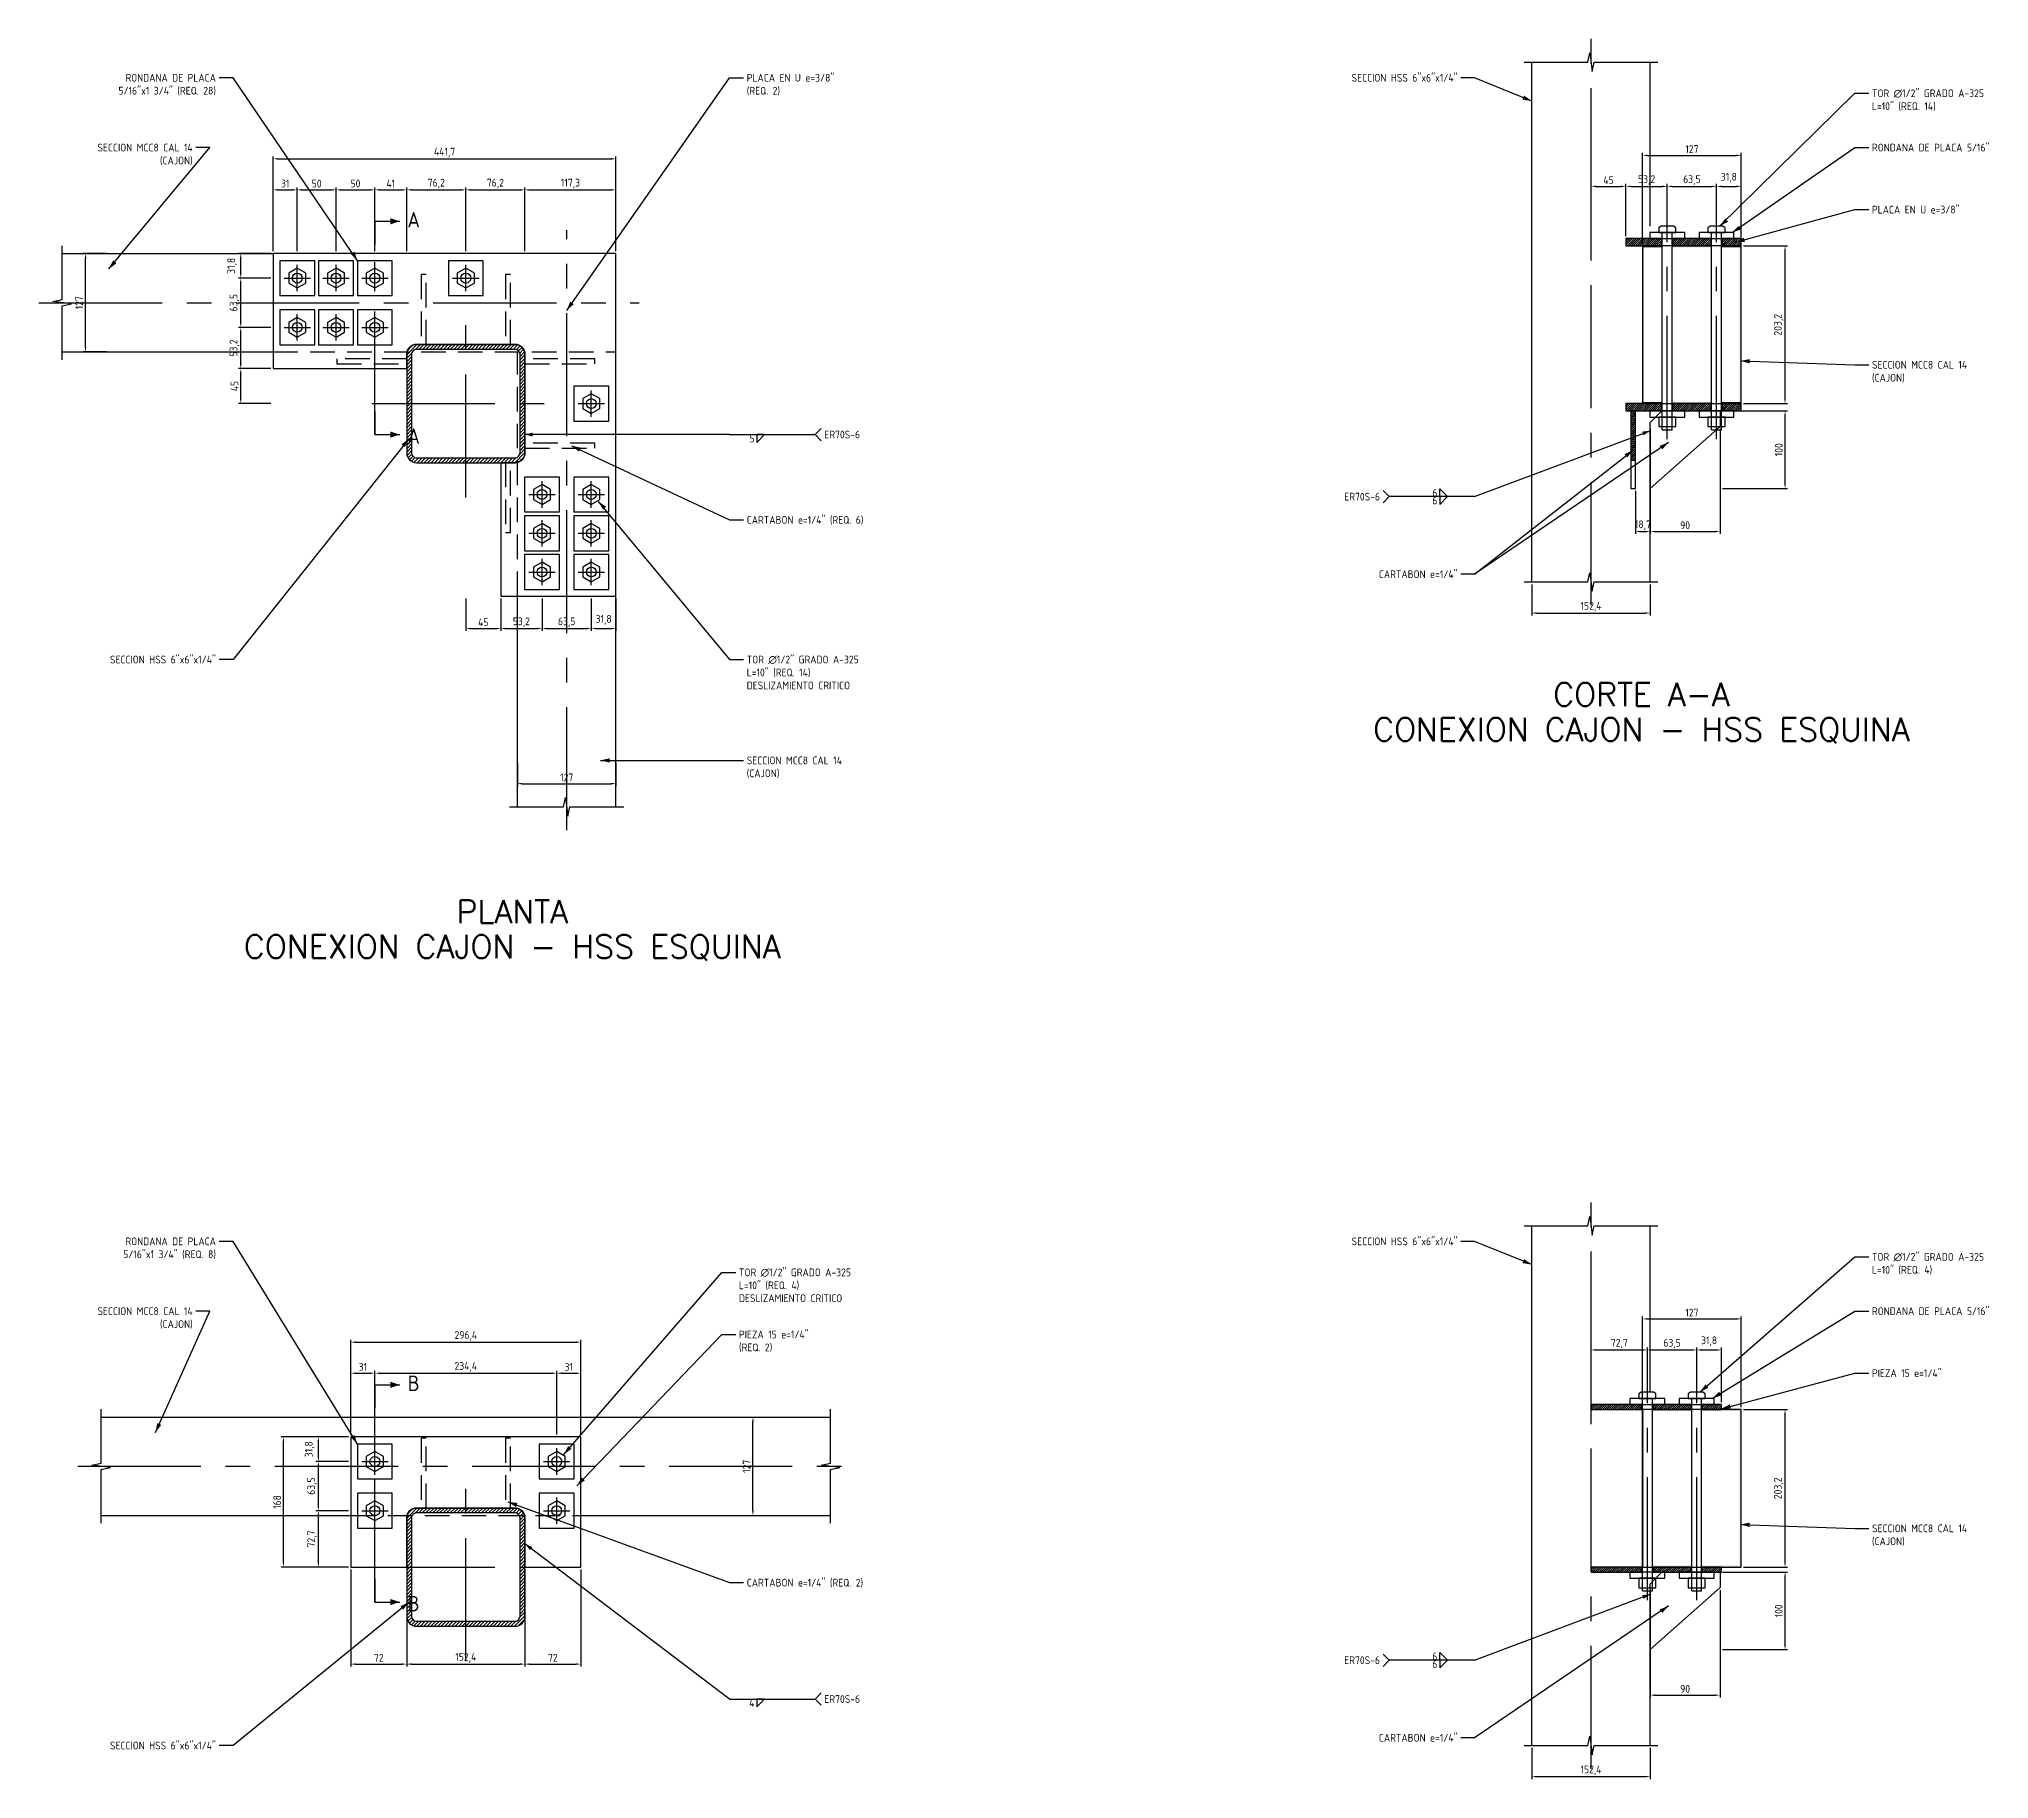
# Model space of a CAD drawing. Header units: millimetres. Extents: x -550 to 4085, y -3395 to 470.
# Drawn here: x -550 to 1963, y -1773 to 470 of the extents above; entities that cross this region are included whole.
import ezdxf

# ---------------------------------------------------------------- set-up
doc = ezdxf.new("R2010")
doc.units = ezdxf.units.MM
doc.header["$LTSCALE"] = 5
doc.linetypes.add('CENTER', pattern=[50.8, 31.75, -6.35, 6.35, -6.35])
doc.linetypes.add('HIDDEN', pattern=[9.525, 6.35, -3.175])
doc.layers.add('TRAZO-01', color=8, linetype='Continuous')
doc.layers.add('TRAZOS-01', color=8, linetype='Continuous')
doc.styles.add('ISO Proportional', font='isocp.shx')
doc.styles.add('X200-000', font='simplex.shx')
doc.dimstyles.new('STD 05', dxfattribs={"dimscale": 5, "dimtxt": 2, "dimasz": 1.25, "dimexe": 0.625, "dimexo": 0.625, "dimtad": 1, "dimzin": 12, "dimtxsty": 'ISO Proportional', "dimcen": 2.5, "dimclrt": 2, "dimazin": 3, "dimtfac": 1, "dimtmove": 0, "dimatfit": 1})

msp = doc.modelspace()

# ---------------------------------------------------------------- hatches: boundary and pattern name
at = {"layer": 'TRAZOS-01'}
h = msp.add_hatch(dxfattribs=at)
h.set_pattern_fill('ANSI31', scale=0.6)
h.paths.add_polyline_path([(1495, 203.2), (1541.1, 203.2), (1541.1, 212.7), (1495, 212.7)])
h.paths.add_polyline_path([(1555.3, 203.2), (1604.6, 203.2), (1604.6, 212.7), (1555.3, 212.7)])
h.paths.add_polyline_path([(1618.8, 203.2), (1643.5, 203.2), (1643.5, 212.7), (1618.8, 212.7)])
for points in [[(1516.5, 201.3), (1541.1, 201.3), (1541.1, 203.2), (1516.5, 203.2)], [(1516.5, 1.9), (1518.4, 1.9), (1518.4, 201.3), (1516.5, 201.3)], [(1555.3, 201.3), (1604.6, 201.3), (1604.6, 203.2), (1555.3, 203.2)], [(1618.8, 201.3), (1643.5, 201.3), (1643.5, 203.2), (1618.8, 203.2)], [(1641.6, 1.9), (1643.5, 1.9), (1643.5, 201.3), (1641.6, 201.3)], [(1516.5, 0), (1541.1, 0), (1541.1, 1.9), (1516.5, 1.9)], [(1555.3, 0), (1604.6, 0), (1604.6, 1.9), (1555.3, 1.9)], [(1618.8, 0), (1643.5, 0), (1643.5, 1.9), (1618.8, 1.9)], [(1516.5, -1498.1), (1518.4, -1498.1), (1518.4, -1298.7), (1516.5, -1298.7)], [(1529.85, -1298.7), (1579.05, -1298.7), (1579.05, -1296.8), (1529.85, -1296.8)], [(1593.35, -1298.7), (1643.5, -1298.7), (1643.5, -1296.8), (1593.35, -1296.8)], [(1641.6, -1498.1), (1643.5, -1498.1), (1643.5, -1298.7), (1641.6, -1298.7)], [(1529.85, -1500), (1579.05, -1500), (1579.05, -1498.1), (1529.85, -1498.1)], [(1593.35, -1500), (1643.5, -1500), (1643.5, -1498.1), (1593.35, -1498.1)]]:
    msp.add_hatch(color=4, dxfattribs=at).paths.add_polyline_path(points)
h = msp.add_hatch(dxfattribs=at)
h.set_pattern_fill('ANSI31')
h.paths.add_polyline_path([(-63.5, -76.2), (63.5, -76.2, 0.41421356), (76.2, -63.5), (76.2, 63.5, 0.41421356), (63.5, 76.2), (-63.5, 76.2, 0.41421356), (-76.2, 63.5), (-76.2, -63.5, 0.41421356)])
h.paths.add_polyline_path([(-63.5, -69.85), (63.5, -69.85, 0.41421356), (69.85, -63.5), (69.85, 63.5, 0.41421356), (63.5, 69.85), (-63.5, 69.85, 0.41421356), (-69.85, 63.5), (-69.85, -63.5, 0.41421356)])
h = msp.add_hatch(dxfattribs=at)
h.set_pattern_fill('ANSI31', scale=0.6)
h.paths.add_polyline_path([(1495, -9.5), (1541.1, -9.5), (1541.1, 0), (1495, 0)])
h.paths.add_polyline_path([(1555.3, -9.5), (1604.6, -9.5), (1604.6, 0), (1555.3, 0)])
h.paths.add_polyline_path([(1618.8, -9.5), (1643.5, -9.5), (1643.5, 0), (1618.8, 0)])
h = msp.add_hatch(dxfattribs=at)
h.set_pattern_fill('ANSI31', scale=0.6)
h.paths.add_polyline_path([(1501.15, -73.081), (1507.5, -73.081), (1507.5, -9.53), (1501.15, -9.53)])
h = msp.add_hatch(dxfattribs=at)
h.set_pattern_fill('ANSI31', scale=0.6)
h.paths.add_polyline_path([(1450, -1296.8), (1515.55, -1296.8), (1515.55, -1290.45), (1450, -1290.45)])
h.paths.add_polyline_path([(1529.85, -1296.8), (1579.05, -1296.8), (1579.05, -1290.45), (1529.85, -1290.45)])
h.paths.add_polyline_path([(1593.35, -1296.8), (1618, -1296.8), (1618, -1290.45), (1593.35, -1290.45)])
h = msp.add_hatch(dxfattribs=at)
h.set_pattern_fill('ANSI31')
h.paths.add_polyline_path([(-63.5, -1576.2), (63.5, -1576.2, 0.41421356), (76.2, -1563.5), (76.2, -1436.5, 0.41421356), (63.5, -1423.8), (-63.5, -1423.8, 0.41421356), (-76.2, -1436.5), (-76.2, -1563.5, 0.41421356)])
h.paths.add_polyline_path([(-63.5, -1569.85), (63.5, -1569.85, 0.41421356), (69.85, -1563.5), (69.85, -1436.5, 0.41421356), (63.5, -1430.15), (-63.5, -1430.15, 0.41421356), (-69.85, -1436.5), (-69.85, -1563.5, 0.41421356)])
h = msp.add_hatch(dxfattribs=at)
h.set_pattern_fill('ANSI31', scale=0.6)
h.paths.add_polyline_path([(1450, -1506.35), (1515.55, -1506.35), (1515.55, -1500), (1450, -1500)])
h.paths.add_polyline_path([(1529.85, -1506.35), (1579.05, -1506.35), (1579.05, -1500), (1529.85, -1500)])
h.paths.add_polyline_path([(1593.35, -1506.35), (1618, -1506.35), (1618, -1500), (1593.35, -1500)])

# ---------------------------------------------------------------- linework, layer by layer
at = {"layer": 'TRAZOS-01', "color": 1, "linetype": 'CENTER'}
for p, q in [((1450, -260), (1450, 470)), ((-117.2, -40), (-117.2, 235)), ((1548.2, -45.765), (1548.2, 240.665)), ((1611.7, -45.765), (1611.7, 240.665)), ((130, -550), (130, 223.5)), ((-217.2, 144.7), (-217.2, 178.7)), ((-167.2, 144.7), (-167.2, 178.7)), ((-117.2, 144.7), (-117.2, 178.7)), ((0, 144.7), (0, 178.7)), ((-234.2, 161.7), (-200.2, 161.7)), ((-184.2, 161.7), (-150.2, 161.7)), ((-134.2, 161.7), (-100.2, 161.7)), ((-17, 161.7), (17, 161.7)), ((-550, 130), (223.5, 130)), ((-217.2, 81.2), (-217.2, 115.2)), ((-167.2, 81.2), (-167.2, 115.2)), ((-117.2, 81.2), (-117.2, 115.2)), ((0, -121.2), (0, 121.2)), ((-234.2, 98.2), (-200.2, 98.2)), ((-184.2, 98.2), (-150.2, 98.2)), ((-134.2, 98.2), (-100.2, 98.2)), ((-121.2, 0), (121.2, 0)), ((144.7, 0), (178.7, 0)), ((161.7, -17), (161.7, 17)), ((98.2, -134.2), (98.2, -100.2)), ((161.7, -134.2), (161.7, -100.2)), ((81.2, -117.2), (115.2, -117.2)), ((144.7, -117.2), (178.7, -117.2)), ((98.2, -184.2), (98.2, -150.2)), ((161.7, -184.2), (161.7, -150.2)), ((81.2, -167.2), (115.2, -167.2)), ((144.7, -167.2), (178.7, -167.2)), ((98.2, -234.2), (98.2, -200.2)), ((161.7, -234.2), (161.7, -200.2)), ((81.2, -217.2), (115.2, -217.2)), ((144.7, -217.2), (178.7, -217.2)), ((1450, -1760), (1450, -1030)), ((-117.2, -1545), (-117.2, -1265)), ((1522.7, -1542.59), (1522.7, -1262.51)), ((1586.2, -1542.59), (1586.2, -1262.51)), ((-117.2, -1380.8), (-117.2, -1346.8)), ((117.2, -1380.8), (117.2, -1346.8)), ((-500, -1370), (500, -1370)), ((-134.2, -1363.8), (-100.2, -1363.8)), ((0, -1621.2), (0, -1378.8)), ((100.2, -1363.8), (134.2, -1363.8)), ((-134.2, -1427.3), (-100.2, -1427.3)), ((-117.2, -1444.3), (-117.2, -1410.3)), ((100.2, -1427.3), (134.2, -1427.3)), ((117.2, -1444.3), (117.2, -1410.3)), ((-121.2, -1500), (121.2, -1500))]:
    msp.add_line(p, q, dxfattribs=at)
at = {"layer": 'TRAZOS-01', "color": 7}
for p, q in [((1373.8, -230), (1373.8, 440)), ((1526.2, 228.665), (1526.2, 440)), ((-117.2, 235), (-85.2, 235)), ((-117.2, -40), (-85.2, -40)), ((1526.2, -230), (1526.2, -109.525)), ((1373.8, -1730), (1373.8, -1060)), ((1526.2, -1274.51), (1526.2, -1060)), ((-117.2, -1265), (-85.2, -1265)), ((-117.2, -1545), (-85.2, -1545)), ((1526.2, -1730), (1526.2, -1606.35))]:
    msp.add_line(p, q, dxfattribs=at)
at = {"layer": 'TRAZOS-01', "color": 2}
for p, q in [((-300, 420), (-318, 420)), ((-139.7, 184.2), (-300, 420)), ((130, 120), (340, 420)), ((340, 420), (358, 420)), ((1300, 420), (1282, 420)), ((1373.8, 390), (1300, 420)), ((1615.7, 228.7), (1790, 400)), ((1790, 400), (1808, 400)), ((-460, 173.5), (-330, 330)), ((-330, 330), (-348, 330)), ((1631.7, 220.7), (1790, 330)), ((1790, 330), (1808, 330)), ((1636, 207.95), (1790, 250)), ((1790, 250), (1808, 250)), ((1642.5, 55), (1790, 50)), ((1790, 50), (1808, 50)), ((-73.2, -45), (-300, -330)), ((1550, -50), (1300, -220)), ((136.2, -54.325), (340, -150)), ((1300, -220), (1504.325, -60)), ((170.7, -126.2), (340, -330)), ((340, -150), (358, -150)), ((1300, -220), (1282, -220)), ((-300, -330), (-318, -330)), ((340, -330), (358, -330)), ((173.5, -460), (340, -460)), ((340, -460), (358, -460)), ((-300, -1080), (-318, -1080)), ((-139.7, -1341.3), (-300, -1080)), ((1300, -1080), (1282, -1080)), ((1373.8, -1110), (1300, -1080)), ((1590.2, -1274.51), (1790, -1100)), ((1790, -1100), (1808, -1100)), ((126.2, -1354.8), (330, -1120)), ((330, -1120), (348, -1120)), ((-400, -1326.5), (-330, -1170)), ((-330, -1170), (-348, -1170)), ((1606.2, -1282.51), (1790, -1170)), ((1790, -1170), (1808, -1170)), ((143, -1395), (330, -1200)), ((330, -1200), (348, -1200)), ((1618, -1295.8), (1790, -1250)), ((1790, -1250), (1808, -1250)), ((54.325, -1415.8), (340, -1520)), ((1642.5, -1445), (1790, -1450)), ((1790, -1450), (1808, -1450)), ((340, -1520), (358, -1520)), ((-73.2, -1545), (-300, -1730)), ((1550, -1550), (1300, -1720)), ((-300, -1730), (-318, -1730)), ((1300, -1720), (1282, -1720))]:
    msp.add_line(p, q, dxfattribs=at)
at = {"layer": 'TRAZOS-01', "color": 3}
for p, q in [((1541.85, -33.765), (1541.85, 220.665)), ((1554.55, -33.765), (1554.55, 220.665)), ((1605.35, -33.765), (1605.35, 220.665)), ((1618.05, -33.765), (1618.05, 220.665)), ((1541.85, -33.765), (1554.55, -33.765)), ((1605.35, -33.765), (1618.05, -33.765)), ((1516.35, -1530.59), (1516.35, -1282.51)), ((1529.05, -1530.59), (1529.05, -1282.51)), ((1579.85, -1530.59), (1579.85, -1282.51)), ((1592.55, -1530.59), (1592.55, -1282.51)), ((1516.35, -1530.59), (1529.05, -1530.59)), ((1579.85, -1530.59), (1592.55, -1530.59))]:
    msp.add_line(p, q, dxfattribs=at)
at = {"layer": 'TRAZOS-01', "color": 4}
for p, q in [((-520, 193.5), (-248.2, 193.5)), ((-520, 66.5), (-248.2, 66.5)), ((66.5, -520), (66.5, -248.2)), ((193.5, -520), (193.5, -248.2)), ((-470, -1306.5), (470, -1306.5)), ((-470, -1433.5), (-148.2, -1433.5)), ((148.2, -1433.5), (470, -1433.5))]:
    msp.add_line(p, q, dxfattribs=at)
at = {"layer": 'TRAZOS-01', "color": 4, "linetype": 'HIDDEN'}
for p, q in [((-248.2, 66.5), (193.5, 66.5)), ((66.5, -248.2), (66.5, 66.5)), ((-148.2, -1433.5), (148.2, -1433.5))]:
    msp.add_line(p, q, dxfattribs=at)
at = {"layer": 'TRAZOS-01', "color": 5}
for p, q in [((340, -40), (76.2, -40)), ((340, -40), (450, -40)), ((450, -40), (458, -32)), ((450, -40), (458, -48)), ((1300, -120), (1526.2, -35)), ((1190, -120), (1182, -112)), ((1190, -120), (1182, -128)), ((1300, -120), (1190, -120)), ((340, -1670), (76.2, -1470)), ((1300, -1620), (1526.2, -1535)), ((1190, -1620), (1182, -1612)), ((1190, -1620), (1182, -1628)), ((1300, -1620), (1190, -1620)), ((340, -1670), (450, -1670)), ((450, -1670), (458, -1662)), ((450, -1670), (458, -1678))]:
    msp.add_line(p, q, dxfattribs=at)
at = {"layer": 'TRAZOS-01', "color": 41}
msp.add_line((1501.15, -73.081), (1507.5, -73.081), dxfattribs=at)
at = {"layer": 'TRAZOS-01'}
for points in [[(1363.8, 440), (1446, 440), (1448.5, 452), (1451.5, 428), (1454, 440), (1536.2, 440)], [(-520, 56.5), (-520, 126), (-508, 128.5), (-532, 131.5), (-520, 134), (-520, 203.5)], [(1363.8, -230), (1446, -230), (1448.5, -218), (1451.5, -242), (1454, -230), (1536.2, -230)], [(56.5, -520), (126, -520), (128.5, -508), (131.5, -532), (134, -520), (203.5, -520)], [(1363.8, -1060), (1446, -1060), (1448.5, -1048), (1451.5, -1072), (1454, -1060), (1536.2, -1060)], [(-470, -1443.5), (-470, -1374), (-458, -1371.5), (-482, -1368.5), (-470, -1366), (-470, -1296.5)], [(470, -1443.5), (470, -1374), (482, -1371.5), (458, -1368.5), (470, -1366), (470, -1296.5)], [(1363.8, -1730), (1446, -1730), (1448.5, -1718), (1451.5, -1742), (1454, -1730), (1536.2, -1730)]]:
    msp.add_lwpolyline(points, dxfattribs=at)
at = {"layer": 'TRAZOS-01', "color": 7, "const_width": 2.5}
for points in [[(-117.2, 235), (-117.2, 205)], [(-117.2, -40), (-117.2, -10)], [(-117.2, -1265), (-117.2, -1295)], [(-117.2, -1545), (-117.2, -1515)]]:
    msp.add_lwpolyline(points, dxfattribs=at)
at = {"layer": 'TRAZOS-01', "color": 3}
for points in [[(1537.2, 220.665), (1559.2, 220.665), (1559.2, 226.665), (1556.2, 228.665), (1540.2, 228.665), (1537.2, 226.665)], [(1600.7, 220.665), (1622.7, 220.665), (1622.7, 226.665), (1619.7, 228.665), (1603.7, 228.665), (1600.7, 226.665)], [(1525.7, 212.725), (1570.7, 212.725), (1570.7, 220.665), (1525.7, 220.665)], [(1589.2, 212.725), (1634.2, 212.725), (1634.2, 220.665), (1589.2, 220.665)], [(-239.7, 139.2), (-194.7, 139.2), (-194.7, 184.2), (-239.7, 184.2)], [(-189.7, 139.2), (-144.7, 139.2), (-144.7, 184.2), (-189.7, 184.2)], [(-139.7, 139.2), (-94.7, 139.2), (-94.7, 184.2), (-139.7, 184.2)], [(-22.5, 139.2), (22.5, 139.2), (22.5, 184.2), (-22.5, 184.2)], [(-206.201, 168.05), (-217.2, 174.4), (-228.199, 168.05), (-228.199, 155.35), (-217.2, 149), (-206.201, 155.35)], [(-156.201, 168.05), (-167.2, 174.4), (-178.199, 168.05), (-178.199, 155.35), (-167.2, 149), (-156.201, 155.35)], [(-106.201, 168.05), (-117.2, 174.4), (-128.199, 168.05), (-128.199, 155.35), (-117.2, 149), (-106.201, 155.35)], [(10.999, 168.05), (0, 174.4), (-10.999, 168.05), (-10.999, 155.35), (0, 149), (10.999, 155.35)], [(-239.7, 75.7), (-194.7, 75.7), (-194.7, 120.7), (-239.7, 120.7)], [(-206.201, 104.55), (-217.2, 110.9), (-228.199, 104.55), (-228.199, 91.85), (-217.2, 85.5), (-206.201, 91.85)], [(-189.7, 75.7), (-144.7, 75.7), (-144.7, 120.7), (-189.7, 120.7)], [(-156.201, 104.55), (-167.2, 110.9), (-178.199, 104.55), (-178.199, 91.85), (-167.2, 85.5), (-156.201, 91.85)], [(-139.7, 75.7), (-94.7, 75.7), (-94.7, 120.7), (-139.7, 120.7)], [(-106.201, 104.55), (-117.2, 110.9), (-128.199, 104.55), (-128.199, 91.85), (-117.2, 85.5), (-106.201, 91.85)], [(139.2, -22.5), (184.2, -22.5), (184.2, 22.5), (139.2, 22.5)], [(172.699, 6.35), (161.7, 12.7), (150.701, 6.35), (150.701, -6.35), (161.7, -12.7), (172.699, -6.35)], [(1525.7, -17.465), (1570.7, -17.465), (1570.7, -9.525), (1525.7, -9.525)], [(1537.2, -29.765), (1559.2, -29.765), (1559.2, -17.465), (1537.2, -17.465)], [(1589.2, -17.465), (1634.2, -17.465), (1634.2, -9.525), (1589.2, -9.525)], [(1600.7, -29.765), (1622.7, -29.765), (1622.7, -17.465), (1600.7, -17.465)], [(75.7, -139.7), (120.7, -139.7), (120.7, -94.7), (75.7, -94.7)], [(139.2, -139.7), (184.2, -139.7), (184.2, -94.7), (139.2, -94.7)], [(109.199, -110.85), (98.2, -104.5), (87.201, -110.85), (87.201, -123.55), (98.2, -129.9), (109.199, -123.55)], [(172.699, -110.85), (161.7, -104.5), (150.701, -110.85), (150.701, -123.55), (161.7, -129.9), (172.699, -123.55)], [(75.7, -189.7), (120.7, -189.7), (120.7, -144.7), (75.7, -144.7)], [(139.2, -189.7), (184.2, -189.7), (184.2, -144.7), (139.2, -144.7)], [(109.199, -160.85), (98.2, -154.5), (87.201, -160.85), (87.201, -173.55), (98.2, -179.9), (109.199, -173.55)], [(172.699, -160.85), (161.7, -154.5), (150.701, -160.85), (150.701, -173.55), (161.7, -179.9), (172.699, -173.55)], [(75.7, -239.7), (120.7, -239.7), (120.7, -194.7), (75.7, -194.7)], [(139.2, -239.7), (184.2, -239.7), (184.2, -194.7), (139.2, -194.7)], [(109.199, -210.85), (98.2, -204.5), (87.201, -210.85), (87.201, -223.55), (98.2, -229.9), (109.199, -223.55)], [(172.699, -210.85), (161.7, -204.5), (150.701, -210.85), (150.701, -223.55), (161.7, -229.9), (172.699, -223.55)], [(1511.7, -1282.51), (1533.7, -1282.51), (1533.7, -1276.51), (1530.7, -1274.51), (1514.7, -1274.51), (1511.7, -1276.51)], [(1575.2, -1282.51), (1597.2, -1282.51), (1597.2, -1276.51), (1594.2, -1274.51), (1578.2, -1274.51), (1575.2, -1276.51)], [(1500.2, -1290.45), (1545.2, -1290.45), (1545.2, -1282.51), (1500.2, -1282.51)], [(1563.7, -1290.45), (1608.7, -1290.45), (1608.7, -1282.51), (1563.7, -1282.51)], [(-139.7, -1386.3), (-94.7, -1386.3), (-94.7, -1341.3), (-139.7, -1341.3)], [(-106.201, -1357.45), (-117.2, -1351.1), (-128.199, -1357.45), (-128.199, -1370.15), (-117.2, -1376.5), (-106.201, -1370.15)], [(94.7, -1386.3), (139.7, -1386.3), (139.7, -1341.3), (94.7, -1341.3)], [(128.199, -1357.45), (117.2, -1351.1), (106.201, -1357.45), (106.201, -1370.15), (117.2, -1376.5), (128.199, -1370.15)], [(-139.7, -1449.8), (-94.7, -1449.8), (-94.7, -1404.8), (-139.7, -1404.8)], [(94.7, -1449.8), (139.7, -1449.8), (139.7, -1404.8), (94.7, -1404.8)], [(-106.201, -1420.95), (-117.2, -1414.6), (-128.199, -1420.95), (-128.199, -1433.65), (-117.2, -1440), (-106.201, -1433.65)], [(128.199, -1420.95), (117.2, -1414.6), (106.201, -1420.95), (106.201, -1433.65), (117.2, -1440), (128.199, -1433.65)], [(1500.2, -1514.29), (1545.2, -1514.29), (1545.2, -1506.35), (1500.2, -1506.35)], [(1563.7, -1514.29), (1608.7, -1514.29), (1608.7, -1506.35), (1563.7, -1506.35)], [(1511.7, -1526.59), (1533.7, -1526.59), (1533.7, -1514.29), (1511.7, -1514.29)], [(1575.2, -1526.59), (1597.2, -1526.59), (1597.2, -1514.29), (1575.2, -1514.29)]]:
    msp.add_lwpolyline(points, close=True, dxfattribs=at)
at = {"layer": 'TRAZOS-01', "color": 41}
for points in [[(1495, 203.2), (1541.1, 203.2), (1541.1, 212.7), (1495, 212.7)], [(1555.3, 203.2), (1604.6, 203.2), (1604.6, 212.7), (1555.3, 212.7)], [(1618.8, 203.2), (1643.5, 203.2), (1643.5, 212.7), (1618.8, 212.7)], [(1495, -9.5), (1541.1, -9.5), (1541.1, 0), (1495, 0)], [(1555.3, -9.5), (1604.6, -9.5), (1604.6, 0), (1555.3, 0)], [(1618.8, -9.5), (1643.5, -9.5), (1643.5, 0), (1618.8, 0)], [(1501.15, -109.53), (1507.5, -109.53), (1507.5, -9.53), (1501.15, -9.53)], [(1541.2, -9.525), (1616.2, -9.525), (1616.2, -29.525), (1526.2, -109.525), (1526.2, -24.525)], [(1450, -1296.8), (1515.55, -1296.8), (1515.55, -1290.45), (1450, -1290.45)], [(1529.85, -1296.8), (1579.05, -1296.8), (1579.05, -1290.45), (1529.85, -1290.45)], [(1593.35, -1296.8), (1618, -1296.8), (1618, -1290.45), (1593.35, -1290.45)], [(1450, -1506.35), (1515.55, -1506.35), (1515.55, -1500), (1450, -1500)], [(1541.2, -1506.35), (1616.2, -1506.35), (1616.2, -1526.35), (1526.2, -1606.35), (1526.2, -1521.35)], [(1529.85, -1506.35), (1579.05, -1506.35), (1579.05, -1500), (1529.85, -1500)], [(1593.35, -1506.35), (1618, -1506.35), (1618, -1500), (1593.35, -1500)]]:
    msp.add_lwpolyline(points, close=True, dxfattribs=at)
at = {"layer": 'TRAZOS-01', "color": 4}
for points in [[(1516.5, 0), (1643.5, 0), (1643.5, 203.2), (1516.5, 203.2)], [(1516.5, -1500), (1643.5, -1500), (1643.5, -1296.8), (1516.5, -1296.8)]]:
    msp.add_lwpolyline(points, close=True, dxfattribs=at)
at = {"layer": 'TRAZOS-01', "color": 41}
for points in [[(-248.2, 45), (-76.2, 45), (-76.2, 63.5, -0.41421356), (-63.5, 76.2), (63.5, 76.2, -0.41421356), (76.2, 63.5), (76.2, -63.5, -0.41421356), (63.5, -76.2), (45, -76.2), (45, -248.2), (193.5, -248.2), (193.5, 193.5), (-248.2, 193.5)], [(-148.2, -1500), (-76.2, -1500), (-76.2, -1436.5, -0.41421356), (-63.5, -1423.8), (63.5, -1423.8, -0.41421356), (76.2, -1436.5), (76.2, -1500), (148.2, -1500), (148.2, -1332), (-148.2, -1332)]]:
    msp.add_lwpolyline(points, format="xyb", close=True, dxfattribs=at)
at = {"layer": 'TRAZOS-01', "color": 41, "linetype": 'HIDDEN'}
for points in [[(-57.5, 76.2), (-51.15, 76.2), (-51.15, 166.2), (-57.5, 166.2)], [(51.15, 76.2), (57.5, 76.2), (57.5, 166.2), (51.15, 166.2)], [(-166.2, 51.15), (-76.2, 51.15), (-76.2, 57.5), (-166.2, 57.5)], [(76.2, 51.15), (166.2, 51.15), (166.2, 57.5), (76.2, 57.5)], [(76.2, -57.5), (166.2, -57.5), (166.2, -51.15), (76.2, -51.15)], [(51.15, -166.2), (57.5, -166.2), (57.5, -76.2), (51.15, -76.2)], [(-57.5, -1423.8), (-51.15, -1423.8), (-51.15, -1333.8), (-57.5, -1333.8)], [(51.15, -1423.8), (57.5, -1423.8), (57.5, -1333.8), (51.15, -1333.8)]]:
    msp.add_lwpolyline(points, close=True, dxfattribs=at)
at = {"layer": 'TRAZOS-01', "color": 7}
for points in [[(-63.5, -76.2), (63.5, -76.2, 0.41421356), (76.2, -63.5), (76.2, 63.5, 0.41421356), (63.5, 76.2), (-63.5, 76.2, 0.41421356), (-76.2, 63.5), (-76.2, -63.5, 0.41421356)], [(-63.5, -69.85), (63.5, -69.85, 0.41421356), (69.85, -63.5), (69.85, 63.5, 0.41421356), (63.5, 69.85), (-63.5, 69.85, 0.41421356), (-69.85, 63.5), (-69.85, -63.5, 0.41421356)], [(-63.5, -1576.2), (63.5, -1576.2, 0.41421356), (76.2, -1563.5), (76.2, -1436.5, 0.41421356), (63.5, -1423.8), (-63.5, -1423.8, 0.41421356), (-76.2, -1436.5), (-76.2, -1563.5, 0.41421356)], [(-63.5, -1569.85), (63.5, -1569.85, 0.41421356), (69.85, -1563.5), (69.85, -1436.5, 0.41421356), (63.5, -1430.15), (-63.5, -1430.15, 0.41421356), (-69.85, -1436.5), (-69.85, -1563.5, 0.41421356)]]:
    msp.add_lwpolyline(points, format="xyb", close=True, dxfattribs=at)
at = {"layer": 'TRAZOS-01', "color": 5}
for points in [[(375, -40), (375, -50), (385, -40)], [(1255, -120), (1255, -110), (1265, -120)], [(1255, -120), (1255, -130), (1265, -120)], [(1255, -1620), (1255, -1610), (1265, -1620)], [(1255, -1620), (1255, -1630), (1265, -1620)], [(375, -1670), (375, -1680), (385, -1670)]]:
    msp.add_lwpolyline(points, close=True, dxfattribs=at)
at = {"layer": 'TRAZOS-01', "color": 3}
for centre in [(-217.2, 161.7), (-167.2, 161.7), (-117.2, 161.7), (0, 161.7), (-217.2, 98.2), (-167.2, 98.2), (-117.2, 98.2), (161.7, 0), (98.2, -117.2), (161.7, -117.2), (98.2, -167.2), (161.7, -167.2), (98.2, -217.2), (161.7, -217.2), (-117.2, -1363.8), (117.2, -1363.8), (-117.2, -1427.3), (117.2, -1427.3)]:
    msp.add_circle(centre, 6.35, dxfattribs=at)
at = {"layer": 'TRAZOS-01', "color": 2}
for points in [[(1373.8, 390), (1363.738, 397.113), (1361.629, 391.925)], [(1615.7, 228.665), (1626.632, 234.351), (1622.987, 238.602)], [(1631.7, 220.665), (1643.445, 224.393), (1640.582, 229.206)], [(1636, 207.95), (1648.316, 208.332), (1646.875, 213.743)], [(-460, 173.5), (-450.178, 180.942), (-454.486, 184.52)], [(-139.7, 184.2), (-143.588, 195.893), (-148.362, 192.964)], [(130, 120), (139.175, 128.225), (134.588, 131.436)], [(1642.5, 55), (1654.398, 51.795), (1654.588, 57.392)], [(-73.2, -45), (-82.863, -52.646), (-78.481, -56.133)], [(1550, -50), (1538.502, -54.432), (1541.651, -59.063)], [(136.2, -54.325), (148.252, -56.89), (145.873, -61.959)], [(1504.325, -60), (1496.603, -69.603), (1493.151, -65.194)], [(170.7, -126.2), (176.967, -136.809), (181.016, -132.94)], [(173.5, -460), (185.5, -462.8), (185.5, -457.2)], [(1373.8, -1110), (1363.738, -1102.887), (1361.629, -1108.075)], [(1590.2, -1274.51), (1601.08, -1268.725), (1597.396, -1264.507)], [(1606.2, -1282.51), (1617.897, -1278.633), (1614.973, -1273.857)], [(1618, -1295.8), (1630.316, -1295.418), (1628.875, -1290.007)], [(-400, -1326.5), (-392.544, -1316.689), (-397.656, -1314.403)], [(-139.7, -1341.3), (-143.588, -1329.607), (-148.362, -1332.536)], [(126.2, -1354.8), (136.18, -1347.573), (131.951, -1343.902)], [(143, -1395), (153.327, -1388.277), (149.285, -1384.401)], [(54.325, -1415.8), (66.558, -1417.282), (64.639, -1422.542)], [(1642.5, -1445), (1654.398, -1448.205), (1654.588, -1442.608)], [(-73.2, -1545), (-84.269, -1550.415), (-80.729, -1554.755)], [(1550, -1550), (1538.502, -1554.432), (1541.651, -1559.063)]]:
    msp.add_solid(points, dxfattribs=at)
at = {"layer": 'TRAZOS-01', "color": 7}
for points in [[(-85.2, 235), (-97.2, 239), (-97.2, 231)], [(-85.2, -40), (-97.2, -36), (-97.2, -44)], [(-85.2, -1265), (-97.2, -1261), (-97.2, -1269)], [(-85.2, -1545), (-97.2, -1541), (-97.2, -1549)]]:
    msp.add_solid(points, dxfattribs=at)
at = {"layer": 'TRAZOS-01', "color": 5}
for points in [[(76.2, -40), (86.2, -42.5), (86.2, -37.5)], [(1526.2, -35), (1515.96, -36.177), (1517.718, -40.858)], [(76.2, -1470), (82.658, -1478.034), (85.679, -1474.049)], [(1526.2, -1535), (1515.96, -1536.177), (1517.718, -1540.858)]]:
    msp.add_solid(points, dxfattribs=at)

# ---------------------------------------------------------------- texts
at = {"layer": 'TRAZO-01', "color": 7, "char_height": 30, "attachment_point": 2, "style": 'X200-000'}
for s, insert in [('CORTE A-A', (1515, -360)), ('CONEXION CAJON - HSS ESQUINA', (1515, -405)), ('PLANTA', (60, -640)), ('CONEXION CAJON - HSS ESQUINA', (60, -685))]:
    msp.add_mtext(s, dxfattribs=dict(at, insert=insert))
at = {"layer": 'TRAZOS-01', "color": 2, "char_height": 10, "style": 'ISO Proportional'}
for s, insert, attachment_point in [('RONDANA DE PLACA\\P5/16"x1 3/4" (REQ. 28)', (-322, 425), 3), ('PLACA EN U e=3/8"\\P(REQ. 2)', (362, 425), 1), ('SECCION HSS 6"x6"x1/4"', (1278, 425), 3), ('TOR ∅1/2" GRADO A-325\\PL=10" (REQ. 14)', (1812, 405), 1), ('SECCION MCC8 CAL 14\\P(CAJON)', (-352, 335), 3), ('RONDANA DE PLACA 5/16"', (1812, 335), 1), ('PLACA EN U e=3/8"', (1812, 255), 1), ('SECCION MCC8 CAL 14\\P(CAJON)', (1812, 55), 1), ('CARTABON e=1/4" (REQ. 6)', (362, -145), 1), ('CARTABON e=1/4"', (1278, -215), 3), ('SECCION HSS 6"x6"x1/4"', (-322, -325), 3), ('TOR ∅1/2" GRADO A-325\\PL=10" (REQ. 14)\\PDESLIZAMIENTO CRITICO', (362, -325), 1), ('SECCION MCC8 CAL 14\\P(CAJON)', (362, -455), 1), ('RONDANA DE PLACA\\P5/16"x1 3/4" (REQ. 8)', (-322, -1075), 3), ('SECCION HSS 6"x6"x1/4"', (1278, -1075), 3), ('TOR ∅1/2" GRADO A-325\\PL=10" (REQ. 4)', (1812, -1095), 1), ('TOR ∅1/2" GRADO A-325\\PL=10" (REQ. 4)\\PDESLIZAMIENTO CRITICO', (352, -1115), 1), ('SECCION MCC8 CAL 14\\P(CAJON)', (-352, -1165), 3), ('RONDANA DE PLACA 5/16"', (1812, -1165), 1), ('PIEZA 15 e=1/4"\\P(REQ. 2)', (352, -1195), 1), ('PIEZA 15 e=1/4"', (1812, -1245), 1), ('SECCION MCC8 CAL 14\\P(CAJON)', (1812, -1445), 1), ('CARTABON e=1/4" (REQ. 2)', (362, -1515), 1), ('SECCION HSS 6"x6"x1/4"', (-322, -1725), 3), ('CARTABON e=1/4"', (1278, -1715), 3)]:
    msp.add_mtext(s, dxfattribs=dict(at, insert=insert, attachment_point=attachment_point))
at = {"layer": 'TRAZOS-01', "color": 7, "char_height": 20, "attachment_point": 5, "style": 'ISO Proportional'}
for s, insert in [('A', (-67.2, 237)), ('A', (-67.2, -42)), ('B', (-67.2, -1263)), ('B', (-67.2, -1547))]:
    msp.add_mtext(s, dxfattribs=dict(at, insert=insert))
at = {"layer": 'TRAZOS-01', "color": 5, "char_height": 10, "style": 'ISO Proportional'}
for s, insert, attachment_point in [('5', (372, -45), 6), ('ER70S-6', (462, -35), 1), ('ER70S-6', (1178, -115), 3), ('6', (1252, -115), 6), ('6', (1252, -125), 6), ('ER70S-6', (1178, -1615), 3), ('6', (1252, -1615), 6), ('6', (1252, -1625), 6), ('4', (372, -1675), 6), ('ER70S-6', (462, -1665), 1)]:
    msp.add_mtext(s, dxfattribs=dict(at, insert=insert, attachment_point=attachment_point))

# ---------------------------------------------------------------- dimensions: what is measured, and where the dimension line sits
at = {"layer": 'TRAZO-01'}
for base, p1, p2 in [((-248.2, 315.5), (-248.2, 193.5), (193.5, 193.5)), ((-248.2, 275.5), (-248.2, 193.5), (-217.2, 193.5)), ((-217.2, 275.5), (-217.2, 193.5), (-167.2, 193.5)), ((-167.2, 275.5), (-167.2, 193.5), (-117.2, 193.5)), ((-117.2, 275.5), (-117.2, 193.5), (-76.2, 193.5)), ((-76.2, 275.5), (-76.2, 193.5), (0, 193.5)), ((0, 275.5), (0, 193.5), (76.2, 193.5)), ((76.2, 275.5), (76.2, 193.5), (193.5, 193.5)), ((1450, 280), (1450, 212.7), (1495, 212.7)), ((1495, 280), (1495, 212.7), (1548.2, 212.7)), ((1548.2, 280), (1548.2, 212.7), (1611.7, 212.7)), ((1611.7, 280), (1611.7, 212.7), (1643.5, 212.7)), ((0, -290), (0, -248.2), (45, -248.2)), ((45, -290), (45, -248.2), (98.2, -248.2)), ((98.2, -290), (98.2, -248.2), (161.7, -248.2)), ((161.7, -290), (161.7, -248.2), (193.5, -248.2))]:
    msp.add_linear_dim(base=base, p1=p1, p2=p2, dimstyle='STD 05', override={"dimrnd": 0.01}, dxfattribs=at).render()
for base, p1, p2 in [((1516.5, 320), (1516.5, 203.2), (1643.5, 203.2)), ((1526.2, -165), (1526.2, -29.525), (1616.2, -29.525)), ((1373.8, -270), (1373.8, -230), (1526.2, -230)), ((66.5, -490), (66.5, -460), (193.5, -460)), ((1516.5, -1180), (1516.5, -1296.8), (1643.5, -1296.8)), ((-148.2, -1210), (-148.2, -1332), (148.2, -1332)), ((1450, -1220), (1450, -1290.45), (1522.7, -1290.45)), ((1522.7, -1220), (1522.7, -1290.45), (1586.2, -1290.45)), ((1586.2, -1220), (1586.2, -1290.45), (1618, -1290.45)), ((-148.2, -1250), (-148.2, -1332), (-117.2, -1332)), ((-117.2, -1250), (-117.2, -1332), (117.2, -1332)), ((117.2, -1250), (117.2, -1332), (148.2, -1332)), ((-148.2, -1625), (-148.2, -1500), (-76.2, -1500)), ((-76.2, -1625), (-76.2, -1500), (76.2, -1500)), ((76.2, -1625), (76.2, -1500), (148.2, -1500)), ((1526.2, -1665), (1526.2, -1526.35), (1616.2, -1526.35)), ((1373.8, -1770), (1373.8, -1730), (1526.2, -1730))]:
    msp.add_linear_dim(base=base, p1=p1, p2=p2, dimstyle='STD 05', dxfattribs=at).render()
for base, p1, p2 in [((1700, 0), (1643.5, 0), (1643.5, 203.2)), ((-490, 66.5), (-460, 66.5), (-460, 193.5)), ((1700, -109.525), (1616.2, -109.525), (1616.2, -9.525)), ((370, -1433.5), (330, -1433.5), (330, -1306.5)), ((1700, -1500), (1643.5, -1500), (1643.5, -1296.8)), ((-235, -1500), (-148.2, -1500), (-148.2, -1332)), ((-190, -1363.8), (-148.2, -1363.8), (-148.2, -1332)), ((-190, -1427.3), (-148.2, -1427.3), (-148.2, -1363.8)), ((-190, -1500), (-148.2, -1500), (-148.2, -1427.3)), ((1700, -1606.35), (1616.2, -1606.35), (1616.2, -1506.35))]:
    msp.add_linear_dim(base=base, p1=p1, p2=p2, angle=90, dimstyle='STD 05', dxfattribs=at).render()
for base, p1, p2 in [((-290, 161.7), (-248.2, 161.7), (-248.2, 193.5)), ((-290, 98.2), (-248.2, 98.2), (-248.2, 161.7)), ((-290, 45), (-248.2, 45), (-248.2, 98.2)), ((-290, 0), (-248.2, 0), (-248.2, 45))]:
    msp.add_linear_dim(base=base, p1=p1, p2=p2, angle=90, dimstyle='STD 05', override={"dimrnd": 0.01}, dxfattribs=at).render()
msp.add_linear_dim(base=(1507.5, -165), p1=(1507.5, -109.53), p2=(1526.2, -109.53), text='18,7', dimstyle='STD 05', override={"dimtix": 1}, dxfattribs=at).render()

doc.saveas('drawing.dxf')
